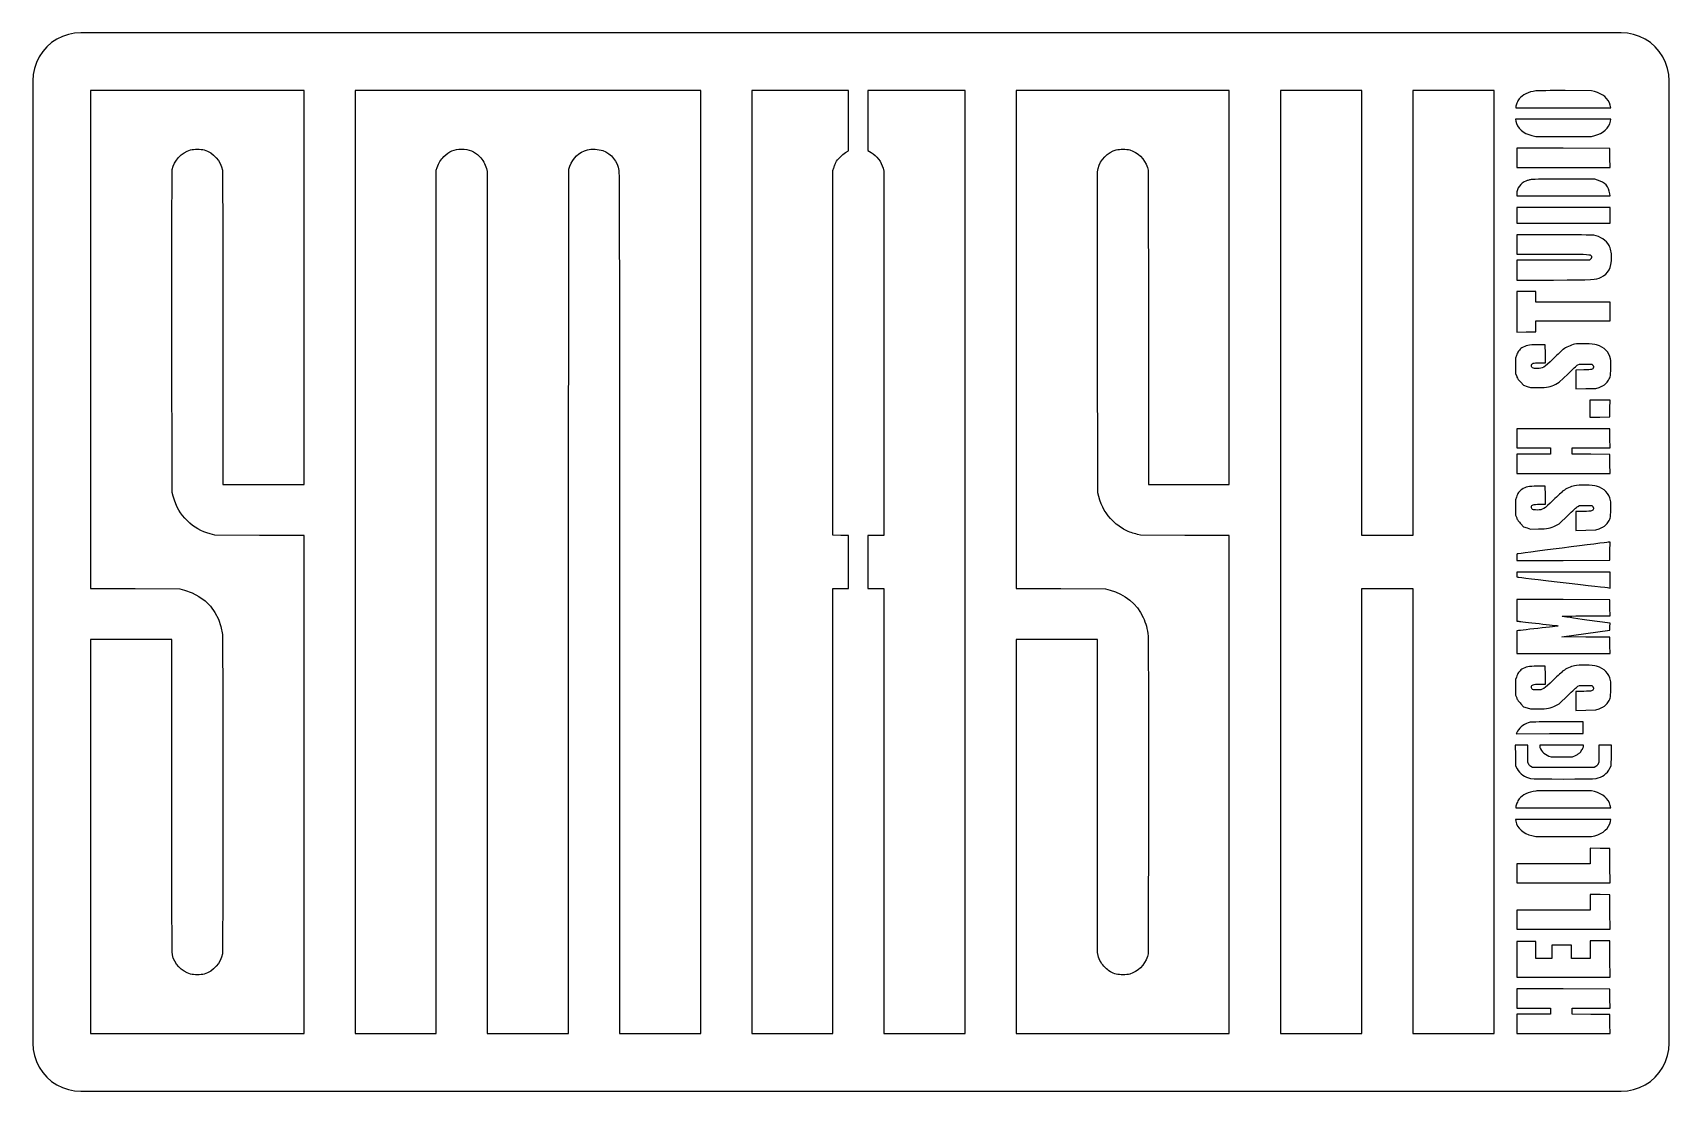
# Model space of a CAD drawing. Header units: millimetres. Extents: x 0 to 85, y 0 to 55.
import ezdxf

# ---------------------------------------------------------------- set-up
doc = ezdxf.new("R2010")
doc.units = ezdxf.units.MM
doc.layers.add('CUT', color=1, linetype='CONTINUOUS')

msp = doc.modelspace()

# ---------------------------------------------------------------- linework, layer by layer
at = {"layer": 'CUT'}
for points in [[(82.5, 0), (82.8263, 0.0214), (83.147, 0.0852), (83.4567, 0.1903), (83.75, 0.3349), (84.0219, 0.5166), (84.2678, 0.7322), (84.4834, 0.9781), (84.6651, 1.25), (84.8097, 1.5433), (84.9148, 1.853), (84.9786, 2.1737), (85, 2.5), (85, 52.5), (84.9786, 52.8263), (84.9148, 53.147), (84.8097, 53.4567), (84.6651, 53.75), (84.4834, 54.0219), (84.2678, 54.2678), (84.0219, 54.4834), (83.75, 54.6651), (83.4567, 54.8097), (83.147, 54.9148), (82.8263, 54.9786), (82.5, 55), (2.5, 55), (2.1737, 54.9786), (1.853, 54.9148), (1.5433, 54.8097), (1.25, 54.6651), (0.9781, 54.4834), (0.7322, 54.2678), (0.5166, 54.0219), (0.3349, 53.75), (0.1903, 53.4567), (0.0852, 53.147), (0.0214, 52.8263), (0, 52.5), (0, 2.5), (0.0214, 2.1737), (0.0852, 1.853), (0.1903, 1.5433), (0.3349, 1.25), (0.5166, 0.9781), (0.7322, 0.7322), (0.9781, 0.5166), (1.25, 0.3349), (1.5433, 0.1903), (1.853, 0.0852), (2.1737, 0.0214), (2.5, 0)], [(3, 39.0625), (3, 26.1275), (5.32, 26.12), (7.6375, 26.11), (7.88, 26.045), (8.2725, 25.905), (8.63, 25.715), (8.95, 25.4775), (9.2275, 25.1975), (9.46, 24.8775), (9.645, 24.525), (9.7775, 24.1425), (9.85, 23.7375), (9.86, 22.9425), (9.87, 21.0425), (9.8725, 18.4075), (9.875, 15.4075), (9.8725, 12.41), (9.8675, 9.7875), (9.86, 7.9125), (9.85, 7.15), (9.8075, 6.9725), (9.7375, 6.8), (9.645, 6.64), (9.53, 6.4925), (9.395, 6.36), (9.245, 6.2475), (9.0775, 6.1575), (8.9025, 6.09), (8.8275, 6.0725), (8.7425, 6.06), (8.6475, 6.0525), (8.55, 6.05), (8.4525, 6.0525), (8.3575, 6.06), (8.2725, 6.0725), (8.1975, 6.09), (8.025, 6.155), (7.8625, 6.24), (7.715, 6.3475), (7.5825, 6.47), (7.4675, 6.6075), (7.375, 6.76), (7.3025, 6.9225), (7.2525, 7.095), (7.245, 7.24), (7.24, 7.61), (7.235, 8.22), (7.2325, 9.085), (7.2275, 10.215), (7.2275, 11.6275), (7.225, 13.335), (7.225, 15.35), (7.225, 23.475), (5.1125, 23.475), (3, 23.475), (3, 13.2375), (3, 3), (8.55, 3), (14.1, 3), (14.1, 15.9375), (14.1, 28.8725), (11.78, 28.88), (9.4625, 28.89), (9.2125, 28.9575), (9.0425, 29.0075), (8.88, 29.0675), (8.7275, 29.1375), (8.5775, 29.215), (8.435, 29.305), (8.2975, 29.4025), (8.1625, 29.5125), (8.03, 29.635), (7.8975, 29.77), (7.78, 29.9075), (7.675, 30.05), (7.5825, 30.1975), (7.5, 30.3575), (7.425, 30.53), (7.3575, 30.7175), (7.2925, 30.925), (7.2375, 31.1125), (7.23, 39.425), (7.23, 41.53), (7.2275, 43.2975), (7.23, 44.745), (7.23, 45.895), (7.235, 46.765), (7.2375, 47.375), (7.2425, 47.7425), (7.25, 47.8875), (7.2975, 48.0625), (7.3675, 48.2275), (7.4625, 48.3825), (7.575, 48.5225), (7.7075, 48.6475), (7.8575, 48.755), (8.02, 48.845), (8.1975, 48.91), (8.2725, 48.9275), (8.3575, 48.94), (8.4525, 48.9475), (8.55, 48.95), (8.6475, 48.9475), (8.7425, 48.94), (8.8275, 48.9275), (8.9025, 48.91), (9.0775, 48.8425), (9.245, 48.7525), (9.395, 48.64), (9.53, 48.5075), (9.645, 48.36), (9.7375, 48.2), (9.8075, 48.0275), (9.85, 47.85), (9.855, 47.6825), (9.86, 47.2625), (9.865, 46.595), (9.8675, 45.68), (9.87, 44.52), (9.8725, 43.12), (9.875, 41.48), (9.875, 39.605), (9.875, 31.525), (11.9875, 31.525), (14.1, 31.525), (14.1, 41.7625), (14.1, 52), (8.55, 52), (3, 52)], [(16.75, 27.5), (16.75, 3), (18.85, 3), (20.95, 3), (20.955, 25.43), (20.9625, 47.8625), (21.0075, 48), (21.04, 48.085), (21.0725, 48.165), (21.11, 48.24), (21.15, 48.3125), (21.195, 48.38), (21.245, 48.445), (21.295, 48.5075), (21.3525, 48.5675), (21.455, 48.66), (21.5575, 48.74), (21.665, 48.805), (21.775, 48.8575), (21.89, 48.9), (22.01, 48.9275), (22.1375, 48.945), (22.2725, 48.95), (22.4125, 48.945), (22.5425, 48.9275), (22.665, 48.9), (22.7825, 48.86), (22.8925, 48.8075), (22.9975, 48.745), (23.1, 48.665), (23.2, 48.575), (23.2675, 48.505), (23.3275, 48.4325), (23.3825, 48.3575), (23.43, 48.28), (23.4725, 48.2), (23.5075, 48.12), (23.5375, 48.035), (23.5625, 47.9475), (23.6, 47.7875), (23.6, 25.395), (23.6, 3), (25.7125, 3), (27.825, 3), (27.83, 25.455), (27.8375, 47.9125), (27.895, 48.06), (27.9625, 48.215), (28.045, 48.3575), (28.1425, 48.4875), (28.25, 48.6025), (28.3725, 48.7025), (28.5075, 48.7875), (28.6525, 48.8575), (28.81, 48.9125), (28.895, 48.9325), (28.9925, 48.9425), (29.1, 48.9475), (29.21, 48.9475), (29.3225, 48.9375), (29.4275, 48.9225), (29.525, 48.9025), (29.6075, 48.8775), (29.77, 48.8025), (29.9175, 48.7075), (30.0525, 48.595), (30.1675, 48.47), (30.2675, 48.3275), (30.35, 48.175), (30.41, 48.01), (30.45, 47.8375), (30.455, 47.4325), (30.46, 46.305), (30.465, 44.4725), (30.4675, 41.95), (30.47, 38.7575), (30.4725, 34.915), (30.475, 30.4375), (30.475, 25.345), (30.475, 3), (32.5875, 3), (34.7, 3), (34.7, 27.5), (34.7, 52), (25.725, 52), (16.75, 52)], [(37.35, 27.5), (37.35, 3), (39.45, 3), (41.55, 3), (41.55, 14.5625), (41.55, 26.125), (41.9625, 26.125), (42.375, 26.125), (42.375, 27.5), (42.375, 28.875), (41.97, 28.88), (41.5625, 28.8875), (41.5625, 38.3625), (41.5625, 47.8375), (41.6075, 47.9875), (41.62, 48.02), (41.63, 48.0525), (41.645, 48.09), (41.6575, 48.1275), (41.6725, 48.1625), (41.6875, 48.1975), (41.7025, 48.2275), (41.715, 48.255), (41.7525, 48.32), (41.805, 48.3925), (41.865, 48.4675), (41.9325, 48.54), (42.005, 48.61), (42.08, 48.675), (42.1525, 48.73), (42.2225, 48.775), (42.3725, 48.8625), (42.375, 50.43), (42.375, 52), (39.8625, 52), (37.35, 52)], [(43.375, 50.44), (43.375, 48.88), (43.5475, 48.7775), (43.655, 48.705), (43.7575, 48.6225), (43.85, 48.53), (43.935, 48.4275), (44.0075, 48.32), (44.0725, 48.205), (44.1225, 48.0825), (44.1625, 47.9575), (44.2, 47.815), (44.2, 38.345), (44.2, 28.875), (43.7875, 28.875), (43.375, 28.875), (43.375, 27.5), (43.375, 26.125), (43.7875, 26.125), (44.2, 26.125), (44.2, 14.5625), (44.2, 3), (46.3125, 3), (48.425, 3), (48.425, 27.5), (48.425, 52), (45.9, 52), (43.375, 52)], [(51.075, 39.0625), (51.075, 26.1275), (53.395, 26.12), (55.7125, 26.11), (55.955, 26.045), (56.235, 25.9525), (56.4975, 25.8325), (56.7475, 25.6875), (56.975, 25.5175), (57.185, 25.325), (57.3725, 25.11), (57.535, 24.875), (57.6725, 24.6225), (57.725, 24.5075), (57.77, 24.3925), (57.81, 24.2775), (57.8425, 24.16), (57.8725, 24.0375), (57.895, 23.9125), (57.9125, 23.785), (57.9275, 23.65), (57.9325, 23.4475), (57.9375, 22.9975), (57.94, 22.3025), (57.945, 21.365), (57.945, 20.185), (57.9475, 18.77), (57.945, 17.12), (57.945, 15.2375), (57.9375, 7.1375), (57.8925, 7), (57.825, 6.835), (57.745, 6.6825), (57.65, 6.545), (57.54, 6.4225), (57.415, 6.3125), (57.28, 6.2225), (57.135, 6.1475), (56.9775, 6.09), (56.905, 6.0725), (56.8225, 6.0625), (56.73, 6.055), (56.6325, 6.0525), (56.535, 6.0525), (56.44, 6.06), (56.3525, 6.07), (56.2775, 6.0875), (56.1975, 6.11), (56.12, 6.14), (56.0425, 6.175), (55.97, 6.2125), (55.9, 6.2575), (55.8325, 6.3075), (55.765, 6.3625), (55.7, 6.425), (55.6325, 6.495), (55.5725, 6.5675), (55.5175, 6.6425), (55.47, 6.72), (55.4275, 6.8), (55.3925, 6.88), (55.3625, 6.965), (55.3375, 7.0525), (55.3, 7.2125), (55.3, 15.345), (55.3, 23.475), (53.1875, 23.475), (51.075, 23.475), (51.075, 13.2375), (51.075, 3), (56.6125, 3), (62.15, 3), (62.15, 15.9375), (62.15, 28.8725), (59.845, 28.8825), (57.5375, 28.8925), (57.375, 28.9325), (57.29, 28.955), (57.2075, 28.9775), (57.13, 29.0025), (57.0525, 29.03), (56.9775, 29.0575), (56.9025, 29.09), (56.8275, 29.125), (56.75, 29.1625), (56.66, 29.2075), (56.5775, 29.255), (56.5, 29.3025), (56.4275, 29.355), (56.355, 29.41), (56.28, 29.4725), (56.2, 29.5425), (56.1175, 29.6225), (55.98, 29.7625), (55.86, 29.9025), (55.7525, 30.0475), (55.6575, 30.1975), (55.5725, 30.355), (55.495, 30.5225), (55.4275, 30.705), (55.3675, 30.9), (55.3125, 31.0875), (55.3075, 39.4325), (55.3, 47.7775), (55.3375, 47.9425), (55.39, 48.11), (55.465, 48.27), (55.5625, 48.42), (55.6775, 48.555), (55.8075, 48.675), (55.955, 48.775), (56.1125, 48.855), (56.2775, 48.9125), (56.3525, 48.93), (56.44, 48.94), (56.535, 48.9475), (56.6325, 48.9475), (56.73, 48.945), (56.8225, 48.9375), (56.905, 48.9275), (56.9775, 48.91), (57.135, 48.8525), (57.28, 48.7775), (57.415, 48.6875), (57.54, 48.5775), (57.65, 48.455), (57.745, 48.3175), (57.825, 48.165), (57.8925, 48), (57.9375, 47.8625), (57.945, 39.695), (57.95, 31.525), (60.05, 31.525), (62.15, 31.525), (62.15, 41.7625), (62.15, 52), (56.6125, 52), (51.075, 52)], [(64.8, 27.5), (64.8, 3), (66.9125, 3), (69.025, 3), (69.025, 14.5625), (69.025, 26.125), (70.35, 26.125), (71.675, 26.125), (71.675, 14.5625), (71.675, 3), (73.7875, 3), (75.9, 3), (75.9, 27.5), (75.9, 52), (73.7875, 52), (71.675, 52), (71.675, 40.4375), (71.675, 28.875), (70.35, 28.875), (69.025, 28.875), (69.025, 40.4375), (69.025, 52), (66.9125, 52), (64.8, 52)], [(78.0675, 51.975), (77.925, 51.9525), (77.7925, 51.92), (77.6675, 51.88), (77.5525, 51.8325), (77.4475, 51.775), (77.355, 51.71), (77.2725, 51.64), (77.205, 51.5625), (77.1725, 51.515), (77.14, 51.4625), (77.11, 51.405), (77.0825, 51.345), (77.06, 51.2875), (77.04, 51.235), (77.03, 51.1875), (77.025, 51.15), (77.025, 51.1), (79.4975, 51.1), (81.9725, 51.1), (81.935, 51.23), (81.8875, 51.36), (81.825, 51.4775), (81.745, 51.5825), (81.6525, 51.6775), (81.5425, 51.76), (81.4175, 51.8325), (81.2775, 51.8925), (81.12, 51.9425), (80.9625, 51.9825), (79.6, 51.99), (79.3225, 51.99), (79.0575, 51.99), (78.81, 51.99), (78.5875, 51.9875), (78.395, 51.985), (78.24, 51.9825), (78.13, 51.9775)], [(77.0325, 50.4075), (77.0675, 50.2775), (77.1225, 50.155), (77.2025, 50.0425), (77.3, 49.94), (77.4175, 49.8475), (77.5525, 49.77), (77.7025, 49.7075), (77.87, 49.6575), (78.0625, 49.6125), (79.5125, 49.6125), (80.9625, 49.6125), (81.1325, 49.655), (81.29, 49.705), (81.4325, 49.77), (81.5625, 49.845), (81.6725, 49.935), (81.77, 50.035), (81.8475, 50.145), (81.9075, 50.2675), (81.9475, 50.3975), (81.97, 50.5), (79.495, 50.5), (77.0175, 50.5)], [(77.075, 48.5), (77.075, 48), (79.5, 48), (81.925, 48), (81.92, 48.495), (81.9125, 48.9875), (79.495, 48.995), (77.075, 49)], [(77.855, 47.3725), (77.82, 47.3675), (77.7825, 47.36), (77.7425, 47.35), (77.7025, 47.34), (77.6625, 47.33), (77.6225, 47.3175), (77.5875, 47.3075), (77.555, 47.295), (77.4575, 47.25), (77.365, 47.1875), (77.2825, 47.1125), (77.2125, 47.0275), (77.155, 46.9325), (77.1125, 46.8325), (77.085, 46.7275), (77.075, 46.6225), (77.075, 46.525), (79.5025, 46.525), (81.93, 46.525), (81.9125, 46.63), (81.885, 46.77), (81.8425, 46.89), (81.79, 46.9975), (81.72, 47.09), (81.635, 47.1675), (81.5325, 47.2375), (81.41, 47.295), (81.2675, 47.345), (81.1375, 47.385), (79.575, 47.39), (79.255, 47.39), (78.9525, 47.39), (78.6725, 47.39), (78.4225, 47.3875), (78.21, 47.385), (78.04, 47.38), (77.92, 47.3775)], [(77.075, 45.5125), (77.075, 45.1), (79.5, 45.1), (81.925, 45.1), (81.925, 45.5125), (81.925, 45.925), (79.5, 45.925), (77.075, 45.925)], [(77.075, 44), (77.075, 43.5), (78.895, 43.5), (79.4625, 43.4975), (79.915, 43.4975), (80.2625, 43.4925), (80.52, 43.4875), (80.7025, 43.4775), (80.8225, 43.4675), (80.8925, 43.4525), (80.925, 43.4325), (80.9425, 43.41), (80.955, 43.385), (80.9625, 43.3625), (80.965, 43.335), (80.96, 43.31), (80.95, 43.285), (80.935, 43.2625), (80.915, 43.2375), (80.8525, 43.175), (78.9625, 43.175), (77.075, 43.175), (77.075, 42.6625), (77.075, 42.15), (78.995, 42.15), (79.69, 42.1525), (80.2225, 42.155), (80.6175, 42.16), (80.9025, 42.17), (81.1025, 42.1875), (81.245, 42.215), (81.355, 42.25), (81.46, 42.295), (81.5925, 42.3675), (81.705, 42.455), (81.7975, 42.5575), (81.8725, 42.675), (81.93, 42.81), (81.97, 42.965), (81.9925, 43.14), (82, 43.335), (81.9975, 43.425), (81.9925, 43.5125), (81.9825, 43.595), (81.9675, 43.675), (81.95, 43.75), (81.9275, 43.8225), (81.9025, 43.89), (81.8725, 43.9525), (81.8175, 44.045), (81.7425, 44.13), (81.6525, 44.2125), (81.5525, 44.285), (81.44, 44.35), (81.3225, 44.405), (81.2, 44.4475), (81.075, 44.475), (81.005, 44.48), (80.875, 44.485), (80.6875, 44.49), (80.445, 44.4925), (80.15, 44.495), (79.8075, 44.4975), (79.4225, 44.5), (78.995, 44.5), (77.075, 44.5)], [(77.075, 40.5), (77.075, 39.45), (77.57, 39.455), (78.0625, 39.4625), (78.07, 39.745), (78.0775, 40.025), (80, 40.025), (81.925, 40.025), (81.925, 40.5125), (81.925, 41), (80, 41), (78.075, 41), (78.075, 41.275), (78.075, 41.55), (77.575, 41.55), (77.075, 41.55)], [(80.0775, 38.8125), (80.0025, 38.7925), (79.925, 38.7675), (79.845, 38.7375), (79.765, 38.7025), (79.6875, 38.6675), (79.615, 38.6275), (79.55, 38.5875), (79.4925, 38.545), (79.4625, 38.5225), (79.4175, 38.4825), (79.3625, 38.4325), (79.2975, 38.37), (79.2225, 38.3), (79.1425, 38.225), (79.06, 38.1425), (78.975, 38.06), (78.8125, 37.9025), (78.6825, 37.78), (78.5775, 37.69), (78.4875, 37.6275), (78.405, 37.5875), (78.325, 37.5625), (78.2375, 37.5525), (78.1325, 37.55), (78.055, 37.5525), (77.9925, 37.5575), (77.9425, 37.565), (77.905, 37.58), (77.88, 37.6), (77.8625, 37.625), (77.8525, 37.66), (77.85, 37.7), (77.8525, 37.7425), (77.8675, 37.7775), (77.89, 37.8025), (77.9275, 37.8225), (77.9825, 37.835), (78.055, 37.845), (78.15, 37.8475), (78.2675, 37.85), (78.575, 37.85), (78.57, 38.32), (78.5625, 38.7875), (78.15, 38.785), (77.99, 38.7825), (77.8575, 38.7775), (77.745, 38.7675), (77.6475, 38.7525), (77.565, 38.7325), (77.49, 38.705), (77.4175, 38.67), (77.3475, 38.625), (77.2975, 38.59), (77.2525, 38.5525), (77.2125, 38.5075), (77.175, 38.46), (77.1425, 38.4075), (77.11, 38.35), (77.0825, 38.29), (77.0575, 38.2225), (77.0125, 38.0875), (77.0125, 37.6875), (77.015, 37.2875), (77.075, 37.1375), (77.09, 37.0975), (77.11, 37.06), (77.13, 37.0225), (77.155, 36.9875), (77.1825, 36.95), (77.2125, 36.9125), (77.2475, 36.875), (77.285, 36.835), (77.4375, 36.6825), (77.6125, 36.6225), (77.7875, 36.5625), (78.2, 36.565), (78.3625, 36.565), (78.5, 36.5725), (78.62, 36.5825), (78.725, 36.6), (78.8225, 36.6225), (78.915, 36.655), (79.01, 36.695), (79.1125, 36.745), (79.2875, 36.835), (79.725, 37.265), (79.815, 37.3525), (79.9025, 37.435), (79.985, 37.5125), (80.06, 37.58), (80.125, 37.64), (80.1825, 37.6875), (80.2225, 37.7225), (80.25, 37.74), (80.3375, 37.7875), (80.6575, 37.7875), (80.98, 37.7875), (81.0275, 37.7275), (81.0375, 37.7125), (81.0475, 37.7), (81.055, 37.685), (81.06, 37.67), (81.0625, 37.655), (81.065, 37.6425), (81.0625, 37.6275), (81.06, 37.615), (81.0475, 37.575), (81.0275, 37.545), (81.0025, 37.5225), (80.96, 37.505), (80.9025, 37.495), (80.8175, 37.4875), (80.7075, 37.4825), (80.5625, 37.48), (80.15, 37.4725), (80.15, 36.9825), (80.15, 36.4925), (80.67, 36.5075), (81.1875, 36.52), (81.355, 36.5725), (81.39, 36.585), (81.43, 36.6), (81.4675, 36.6175), (81.505, 36.635), (81.5425, 36.6525), (81.575, 36.6725), (81.605, 36.69), (81.63, 36.7075), (81.675, 36.7475), (81.7225, 36.7925), (81.7675, 36.8425), (81.8075, 36.8975), (81.8475, 36.955), (81.88, 37.0125), (81.9075, 37.0675), (81.9275, 37.12), (81.9425, 37.1925), (81.955, 37.3), (81.9625, 37.4325), (81.97, 37.575), (81.97, 37.72), (81.9675, 37.855), (81.96, 37.9675), (81.95, 38.05), (81.9125, 38.1825), (81.86, 38.305), (81.7925, 38.4125), (81.71, 38.51), (81.6125, 38.595), (81.5, 38.67), (81.37, 38.735), (81.225, 38.7875), (81.13, 38.8075), (80.9975, 38.825), (80.8375, 38.835), (80.665, 38.8425), (80.49, 38.8425), (80.325, 38.84), (80.185, 38.83)], [(80.875, 35.4625), (80.875, 35.025), (81.395, 35.03), (81.9125, 35.0375), (81.92, 35.47), (81.925, 35.9), (81.4, 35.9), (80.875, 35.9)], [(77.075, 33.925), (77.075, 33.425), (77.95, 33.425), (78.825, 33.425), (78.825, 33.2625), (78.825, 33.1), (77.95, 33.1), (77.075, 33.1), (77.075, 32.6), (77.075, 32.1), (79.5, 32.1), (81.925, 32.1), (81.92, 32.595), (81.9125, 33.0875), (80.93, 33.095), (79.95, 33.1), (79.95, 33.2625), (79.95, 33.425), (80.9375, 33.425), (81.925, 33.425), (81.92, 33.92), (81.9125, 34.4125), (79.495, 34.42), (77.075, 34.425)], [(80.0775, 31.4625), (80.0025, 31.4425), (79.925, 31.4175), (79.845, 31.3875), (79.765, 31.3525), (79.6875, 31.3175), (79.615, 31.2775), (79.55, 31.2375), (79.4925, 31.195), (79.4625, 31.1725), (79.4175, 31.1325), (79.3625, 31.0825), (79.2975, 31.02), (79.2225, 30.95), (79.1425, 30.875), (79.06, 30.7925), (78.975, 30.71), (78.8125, 30.5525), (78.6825, 30.43), (78.5775, 30.34), (78.4875, 30.2775), (78.405, 30.2375), (78.325, 30.2125), (78.2375, 30.2025), (78.1325, 30.2), (78.055, 30.2025), (77.9925, 30.2075), (77.9425, 30.215), (77.905, 30.23), (77.88, 30.25), (77.8625, 30.275), (77.8525, 30.31), (77.85, 30.35), (77.8525, 30.3925), (77.8675, 30.4275), (77.89, 30.4525), (77.9275, 30.4725), (77.9825, 30.485), (78.055, 30.495), (78.15, 30.4975), (78.2675, 30.5), (78.575, 30.5), (78.57, 30.97), (78.5625, 31.4375), (78.15, 31.435), (77.99, 31.4325), (77.8575, 31.4275), (77.745, 31.4175), (77.6475, 31.4025), (77.565, 31.3825), (77.49, 31.355), (77.4175, 31.32), (77.3475, 31.275), (77.2975, 31.24), (77.2525, 31.2025), (77.2125, 31.1575), (77.175, 31.11), (77.1425, 31.0575), (77.11, 31), (77.0825, 30.94), (77.0575, 30.8725), (77.0125, 30.7375), (77.0125, 30.3375), (77.015, 29.9375), (77.075, 29.7875), (77.09, 29.7475), (77.11, 29.71), (77.13, 29.6725), (77.155, 29.6375), (77.1825, 29.6), (77.2125, 29.5625), (77.2475, 29.525), (77.285, 29.485), (77.4375, 29.3325), (77.6125, 29.2725), (77.7875, 29.2125), (78.2, 29.215), (78.3625, 29.215), (78.5, 29.2225), (78.62, 29.2325), (78.725, 29.25), (78.8225, 29.2725), (78.915, 29.305), (79.01, 29.345), (79.1125, 29.395), (79.2875, 29.485), (79.725, 29.915), (79.815, 30.0025), (79.9025, 30.085), (79.985, 30.1625), (80.06, 30.23), (80.125, 30.29), (80.1825, 30.3375), (80.2225, 30.3725), (80.25, 30.39), (80.3375, 30.4375), (80.6575, 30.4375), (80.98, 30.4375), (81.0275, 30.3775), (81.0375, 30.3625), (81.0475, 30.35), (81.055, 30.335), (81.06, 30.32), (81.0625, 30.305), (81.065, 30.2925), (81.0625, 30.2775), (81.06, 30.265), (81.0475, 30.225), (81.0275, 30.195), (81.0025, 30.1725), (80.96, 30.155), (80.9025, 30.145), (80.8175, 30.1375), (80.7075, 30.1325), (80.5625, 30.13), (80.15, 30.1225), (80.15, 29.6325), (80.15, 29.1425), (80.67, 29.1575), (81.1875, 29.17), (81.355, 29.2225), (81.39, 29.235), (81.43, 29.25), (81.4675, 29.2675), (81.505, 29.285), (81.5425, 29.3025), (81.575, 29.3225), (81.605, 29.34), (81.63, 29.3575), (81.675, 29.3975), (81.7225, 29.4425), (81.7675, 29.4925), (81.8075, 29.5475), (81.8475, 29.605), (81.88, 29.6625), (81.9075, 29.7175), (81.9275, 29.77), (81.9425, 29.8425), (81.955, 29.95), (81.9625, 30.0825), (81.97, 30.225), (81.97, 30.37), (81.9675, 30.505), (81.96, 30.6175), (81.95, 30.7), (81.9125, 30.8325), (81.86, 30.955), (81.7925, 31.0625), (81.71, 31.16), (81.6125, 31.245), (81.5, 31.32), (81.37, 31.385), (81.225, 31.4375), (81.13, 31.4575), (80.9975, 31.475), (80.8375, 31.485), (80.665, 31.4925), (80.49, 31.4925), (80.325, 31.49), (80.185, 31.48)], [(79.4375, 28.225), (78.975, 28.165), (78.5425, 28.11), (78.1475, 28.0575), (77.805, 28.015), (77.5175, 27.9775), (77.3, 27.95), (77.16, 27.9325), (77.105, 27.9275), (77.0975, 27.9225), (77.0925, 27.915), (77.0875, 27.9025), (77.0825, 27.885), (77.08, 27.86), (77.0775, 27.83), (77.075, 27.7925), (77.075, 27.75), (77.075, 27.575), (79.495, 27.58), (81.9125, 27.5875), (81.92, 28.055), (81.925, 28.525), (81.8325, 28.5225), (81.765, 28.515), (81.6125, 28.4975), (81.385, 28.47), (81.09, 28.4325), (80.7375, 28.39), (80.3375, 28.34), (79.9025, 28.2825)], [(77.075, 26.85), (77.075, 26.725), (77.13, 26.7125), (77.19, 26.705), (77.335, 26.6875), (77.5575, 26.6625), (77.8475, 26.6275), (78.195, 26.5875), (78.59, 26.54), (79.025, 26.49), (79.4875, 26.4375), (79.95, 26.385), (80.385, 26.335), (80.7825, 26.2875), (81.1325, 26.2475), (81.4225, 26.2125), (81.6475, 26.185), (81.795, 26.1675), (81.855, 26.16), (81.925, 26.145), (81.925, 26.56), (81.925, 26.975), (79.5, 26.975), (77.075, 26.975)], [(77.075, 24.99), (77.075, 24.4325), (77.18, 24.4175), (77.2225, 24.4125), (77.2975, 24.405), (77.4025, 24.3925), (77.535, 24.3775), (77.69, 24.36), (77.86, 24.34), (78.045, 24.32), (78.2375, 24.3), (78.43, 24.2775), (78.61, 24.2575), (78.775, 24.24), (78.92, 24.2225), (79.0425, 24.2075), (79.135, 24.195), (79.1975, 24.1875), (79.225, 24.1825), (79.21, 24.1775), (79.155, 24.1675), (79.06, 24.1525), (78.9325, 24.1375), (78.775, 24.1175), (78.595, 24.095), (78.3925, 24.0725), (78.175, 24.0475), (77.9575, 24.025), (77.7525, 24.0025), (77.5675, 23.98), (77.405, 23.9625), (77.27, 23.9475), (77.17, 23.9375), (77.105, 23.93), (77.08, 23.9275), (77.08, 23.915), (77.08, 23.88), (77.0775, 23.825), (77.0775, 23.7525), (77.075, 23.665), (77.075, 23.565), (77.075, 23.455), (77.075, 23.3375), (77.075, 22.75), (79.5, 22.75), (81.925, 22.75), (81.92, 23.17), (81.9125, 23.5875), (80.6625, 23.5975), (79.4125, 23.605), (80.6625, 23.785), (81.9125, 23.9625), (81.92, 24.14), (81.9275, 24.3175), (80.72, 24.485), (80.475, 24.52), (80.245, 24.5525), (80.0325, 24.5825), (79.845, 24.61), (79.6875, 24.635), (79.5625, 24.6525), (79.4775, 24.6675), (79.4375, 24.675), (79.4475, 24.68), (79.505, 24.6825), (79.61, 24.6875), (79.7525, 24.69), (79.9325, 24.6925), (80.1425, 24.695), (80.3825, 24.6975), (80.645, 24.6975), (81.925, 24.7), (81.92, 25.12), (81.9125, 25.5375), (79.495, 25.545), (77.075, 25.55)], [(80.0775, 22.1125), (80.0025, 22.0925), (79.925, 22.0675), (79.845, 22.0375), (79.765, 22.0025), (79.6875, 21.9675), (79.615, 21.9275), (79.55, 21.8875), (79.4925, 21.845), (79.4625, 21.8225), (79.4175, 21.7825), (79.3625, 21.7325), (79.2975, 21.67), (79.2225, 21.6), (79.1425, 21.525), (79.06, 21.4425), (78.975, 21.36), (78.8125, 21.2025), (78.6825, 21.08), (78.5775, 20.99), (78.4875, 20.9275), (78.405, 20.8875), (78.325, 20.8625), (78.2375, 20.8525), (78.1325, 20.85), (78.055, 20.8525), (77.9925, 20.8575), (77.9425, 20.865), (77.905, 20.88), (77.88, 20.9), (77.8625, 20.925), (77.8525, 20.96), (77.85, 21), (77.8525, 21.0425), (77.8675, 21.0775), (77.89, 21.1025), (77.9275, 21.1225), (77.9825, 21.135), (78.055, 21.145), (78.15, 21.1475), (78.2675, 21.15), (78.575, 21.15), (78.57, 21.62), (78.5625, 22.0875), (78.15, 22.085), (77.99, 22.0825), (77.8575, 22.0775), (77.745, 22.0675), (77.6475, 22.0525), (77.565, 22.0325), (77.49, 22.005), (77.4175, 21.97), (77.3475, 21.925), (77.2975, 21.89), (77.2525, 21.8525), (77.2125, 21.8075), (77.175, 21.76), (77.1425, 21.7075), (77.11, 21.65), (77.0825, 21.59), (77.0575, 21.5225), (77.0125, 21.3875), (77.0125, 20.9875), (77.015, 20.5875), (77.075, 20.4375), (77.09, 20.3975), (77.11, 20.36), (77.13, 20.3225), (77.155, 20.2875), (77.1825, 20.25), (77.2125, 20.2125), (77.2475, 20.175), (77.285, 20.135), (77.4375, 19.9825), (77.6125, 19.9225), (77.7875, 19.8625), (78.2, 19.865), (78.3625, 19.865), (78.5, 19.8725), (78.62, 19.8825), (78.725, 19.9), (78.8225, 19.9225), (78.915, 19.955), (79.01, 19.995), (79.1125, 20.045), (79.2875, 20.135), (79.725, 20.565), (79.815, 20.6525), (79.9025, 20.735), (79.985, 20.8125), (80.06, 20.88), (80.125, 20.94), (80.1825, 20.9875), (80.2225, 21.0225), (80.25, 21.04), (80.3375, 21.0875), (80.6575, 21.0875), (80.98, 21.0875), (81.0275, 21.0275), (81.0375, 21.0125), (81.0475, 21), (81.055, 20.985), (81.06, 20.97), (81.0625, 20.955), (81.065, 20.9425), (81.0625, 20.9275), (81.06, 20.915), (81.0475, 20.875), (81.0275, 20.845), (81.0025, 20.8225), (80.96, 20.805), (80.9025, 20.795), (80.8175, 20.7875), (80.7075, 20.7825), (80.5625, 20.78), (80.15, 20.7725), (80.15, 20.2825), (80.15, 19.7925), (80.67, 19.8075), (81.1875, 19.82), (81.355, 19.8725), (81.39, 19.885), (81.43, 19.9), (81.4675, 19.9175), (81.505, 19.935), (81.5425, 19.9525), (81.575, 19.9725), (81.605, 19.99), (81.63, 20.0075), (81.675, 20.0475), (81.7225, 20.0925), (81.7675, 20.1425), (81.8075, 20.1975), (81.8475, 20.255), (81.88, 20.3125), (81.9075, 20.3675), (81.9275, 20.42), (81.9425, 20.4925), (81.955, 20.6), (81.9625, 20.7325), (81.97, 20.875), (81.97, 21.02), (81.9675, 21.155), (81.96, 21.2675), (81.95, 21.35), (81.9125, 21.4825), (81.86, 21.605), (81.7925, 21.7125), (81.71, 21.81), (81.6125, 21.895), (81.5, 21.97), (81.37, 22.035), (81.225, 22.0875), (81.13, 22.1075), (80.9975, 22.125), (80.8375, 22.135), (80.665, 22.1425), (80.49, 22.1425), (80.325, 22.14), (80.185, 22.13)], [(77.78, 19.1725), (77.6775, 19.1475), (77.5775, 19.11), (77.4825, 19.06), (77.3925, 19.005), (77.31, 18.9375), (77.235, 18.865), (77.17, 18.7875), (77.1175, 18.705), (77.05, 18.58), (78.7875, 18.5825), (80.525, 18.5825), (80.525, 18.8925), (80.525, 19.2), (79.205, 19.1975), (78.94, 19.1975), (78.685, 19.195), (78.4525, 19.1925), (78.2425, 19.19), (78.065, 19.185), (77.925, 19.1825), (77.8275, 19.1775)], [(77.005, 17.445), (77.0125, 16.9125), (77.0975, 16.755), (77.1575, 16.66), (77.225, 16.5725), (77.3025, 16.4925), (77.3875, 16.425), (77.48, 16.365), (77.58, 16.315), (77.685, 16.2775), (77.8, 16.25), (77.99, 16.24), (78.38, 16.23), (78.9075, 16.2275), (79.5, 16.225), (80.0925, 16.2275), (80.62, 16.23), (81.0125, 16.24), (81.2025, 16.25), (81.315, 16.2775), (81.4225, 16.3175), (81.525, 16.37), (81.62, 16.4325), (81.7075, 16.505), (81.7875, 16.5875), (81.8575, 16.68), (81.9175, 16.78), (81.985, 16.9125), (81.995, 17.445), (82.005, 17.975), (81.6775, 17.975), (81.35, 17.975), (81.35, 17.535), (81.35, 17.095), (81.31, 17.01), (81.3, 16.9925), (81.2875, 16.9725), (81.2725, 16.955), (81.2575, 16.935), (81.24, 16.9175), (81.2225, 16.9025), (81.205, 16.8875), (81.1875, 16.875), (81.1075, 16.825), (79.5, 16.825), (77.8925, 16.825), (77.8125, 16.875), (77.795, 16.8875), (77.7775, 16.9025), (77.76, 16.9175), (77.7425, 16.935), (77.7275, 16.955), (77.7125, 16.9725), (77.7, 16.9925), (77.69, 17.01), (77.65, 17.095), (77.65, 17.535), (77.65, 17.975), (77.3225, 17.975), (76.995, 17.975)], [(78.275, 17.925), (78.285, 17.8575), (78.315, 17.785), (78.36, 17.7125), (78.42, 17.64), (78.4925, 17.5725), (78.5725, 17.51), (78.66, 17.4575), (78.75, 17.4175), (78.865, 17.375), (79.4225, 17.375), (79.98, 17.375), (80.135, 17.4475), (80.1675, 17.465), (80.2, 17.4825), (80.2325, 17.5025), (80.265, 17.525), (80.295, 17.545), (80.3225, 17.5675), (80.3475, 17.5875), (80.365, 17.605), (80.4, 17.6425), (80.4325, 17.6875), (80.465, 17.7325), (80.4925, 17.78), (80.515, 17.825), (80.535, 17.865), (80.545, 17.9025), (80.55, 17.93), (80.55, 17.975), (79.4125, 17.975), (78.275, 17.975)], [(78.0675, 15.6), (77.925, 15.5775), (77.7925, 15.545), (77.6675, 15.505), (77.5525, 15.4575), (77.4475, 15.4), (77.355, 15.335), (77.2725, 15.265), (77.205, 15.1875), (77.1725, 15.14), (77.14, 15.0875), (77.11, 15.03), (77.0825, 14.97), (77.06, 14.9125), (77.04, 14.86), (77.03, 14.8125), (77.025, 14.775), (77.025, 14.725), (79.4975, 14.725), (81.9725, 14.725), (81.935, 14.855), (81.8875, 14.985), (81.825, 15.1025), (81.745, 15.2075), (81.6525, 15.3025), (81.5425, 15.385), (81.4175, 15.4575), (81.2775, 15.5175), (81.12, 15.5675), (80.9625, 15.6075), (79.6, 15.615), (79.3225, 15.615), (79.0575, 15.615), (78.81, 15.615), (78.5875, 15.6125), (78.395, 15.61), (78.24, 15.6075), (78.13, 15.6025)], [(77.0325, 14.0325), (77.0675, 13.9025), (77.1225, 13.78), (77.2025, 13.6675), (77.3, 13.565), (77.4175, 13.4725), (77.5525, 13.395), (77.7025, 13.3325), (77.87, 13.2825), (78.0625, 13.2375), (79.5125, 13.2375), (80.9625, 13.2375), (81.1325, 13.28), (81.29, 13.33), (81.4325, 13.395), (81.5625, 13.47), (81.6725, 13.56), (81.77, 13.66), (81.8475, 13.77), (81.9075, 13.8925), (81.9475, 14.0225), (81.97, 14.125), (79.495, 14.125), (77.0175, 14.125)], [(80.895, 12.22), (80.8875, 11.8125), (78.98, 11.8125), (77.075, 11.8125), (77.075, 11.32), (77.075, 10.825), (79.5, 10.825), (81.925, 10.825), (81.92, 11.72), (81.9125, 12.6125), (81.4075, 12.62), (80.9, 12.625)], [(80.895, 9.82), (80.8875, 9.4125), (78.98, 9.4125), (77.075, 9.4125), (77.075, 8.92), (77.075, 8.425), (79.5, 8.425), (81.925, 8.425), (81.92, 9.32), (81.9125, 10.2125), (81.4075, 10.22), (80.9, 10.225)], [(80.9, 7.3625), (80.9, 6.9), (80.4125, 6.9), (79.925, 6.9), (79.925, 7.25), (79.925, 7.6), (79.4125, 7.6), (78.9, 7.6), (78.9, 7.25), (78.9, 6.9), (78.4875, 6.9), (78.075, 6.9), (78.075, 7.3375), (78.075, 7.775), (77.575, 7.775), (77.075, 7.775), (77.075, 6.85), (77.075, 5.925), (79.5, 5.925), (81.925, 5.925), (81.92, 6.87), (81.9125, 7.8125), (81.405, 7.82), (80.9, 7.825)], [(77.075, 4.825), (77.075, 4.325), (77.95, 4.325), (78.825, 4.325), (78.825, 4.1625), (78.825, 4), (77.95, 4), (77.075, 4), (77.075, 3.5), (77.075, 3), (79.5, 3), (81.925, 3), (81.92, 3.495), (81.9125, 3.9875), (80.93, 3.995), (79.95, 4), (79.95, 4.1625), (79.95, 4.325), (80.9375, 4.325), (81.925, 4.325), (81.92, 4.82), (81.9125, 5.3125), (79.495, 5.32), (77.075, 5.325)]]:
    msp.add_lwpolyline(points, close=True, dxfattribs=at)

doc.saveas('drawing.dxf')
